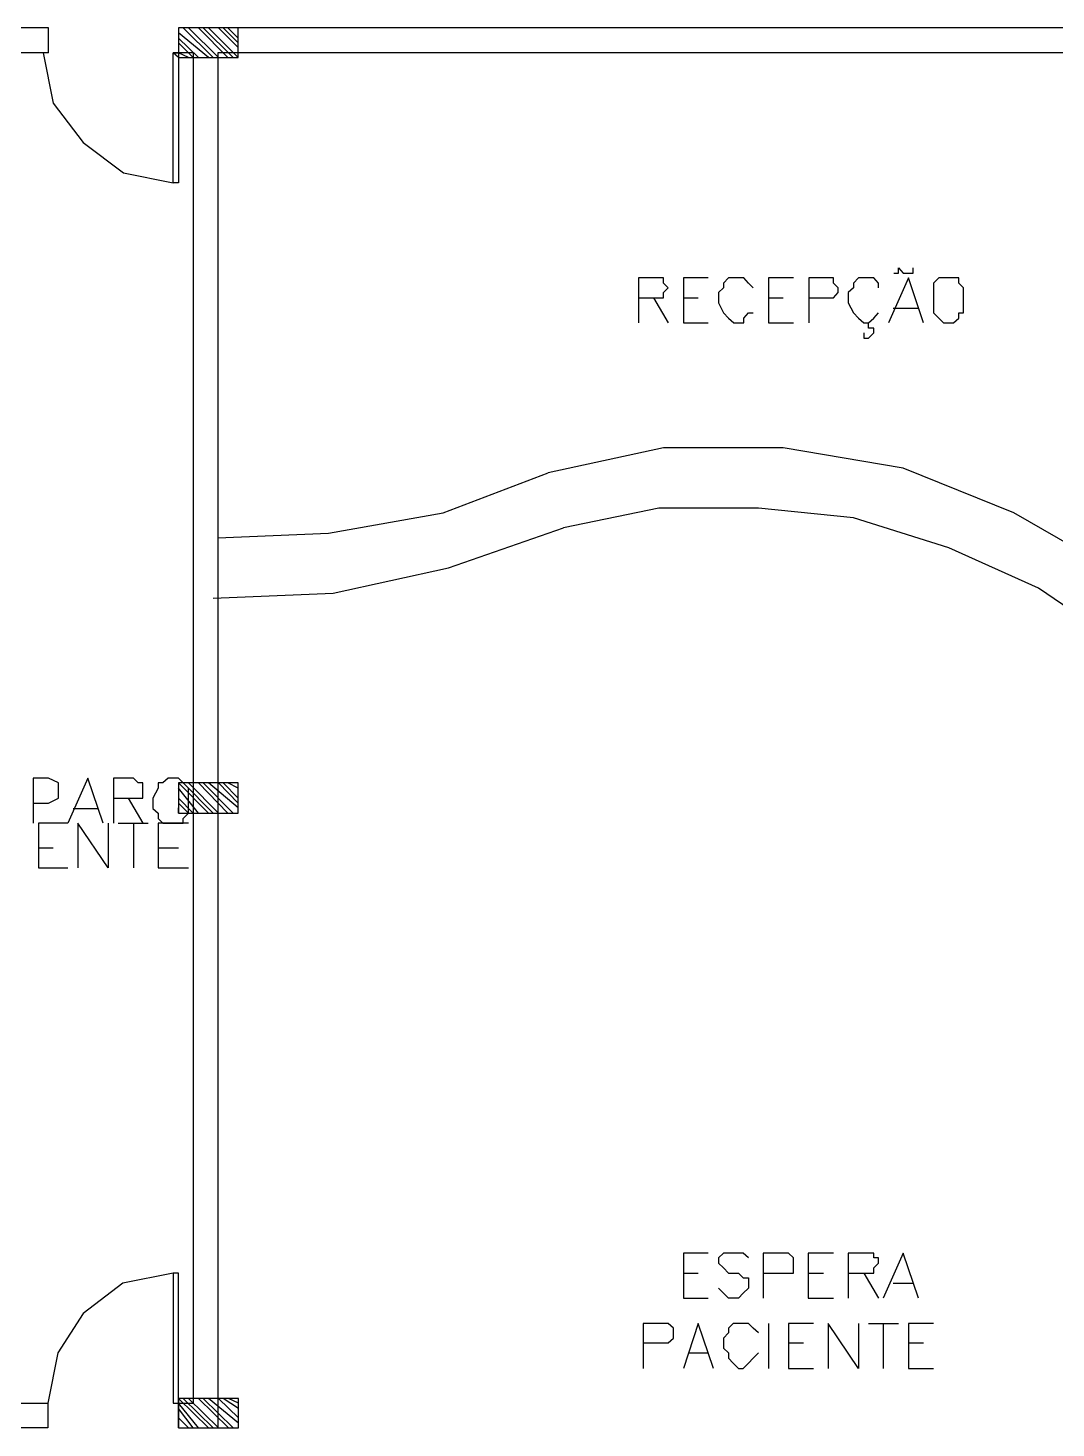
# Model space of a CAD drawing. Header units: millimetres. Extents: x -369 to -70, y -1414 to -1185.
# Drawn here: x -262.09 to -255.13, y -1308.8 to -1299.33 of the extents above; entities that cross this region are included whole.
import ezdxf

# ---------------------------------------------------------------- set-up
doc = ezdxf.new("R2010")
doc.units = ezdxf.units.MM
doc.header["$MEASUREMENT"] = 0
for name, color, linetype in [('10', 10, 'Continuous'), ('12', 12, 'Continuous'), ('2', 2, 'Continuous'), ('50', 50, 'Continuous'), ('6', 6, 'Continuous'), ('8', 8, 'Continuous')]:
    doc.layers.add(name, color=color, linetype=linetype)

msp = doc.modelspace()

# ---------------------------------------------------------------- linework, layer by layer
at = {"layer": '10'}
for points in [[(-261.9498, -1299.3277), (-265.5025, -1299.3277)], [(-261.9498, -1299.4956), (-261.9498, -1299.3277)], [(-252.5103, -1299.3277), (-261.0706, -1299.3277)], [(-261.0706, -1299.3277), (-261.0706, -1299.4956)], [(-261.9498, -1299.4956), (-265.4026, -1299.4956)], [(-260.9707, -1299.4956), (-261.1065, -1299.4956)], [(-260.9707, -1299.4956), (-260.9707, -1308.6313)], [(-260.8028, -1299.4956), (-260.8028, -1308.7991)], [(-254.7083, -1299.4956), (-260.8028, -1299.4956)], [(-262.2575, -1308.6313), (-261.9538, -1308.6313), (-261.9538, -1308.6313), (-261.9538, -1308.7991), (-261.9538, -1308.7991), (-262.2575, -1308.7991)], [(-261.1065, -1308.6313), (-260.9707, -1308.6313)], [(-261.0706, -1308.7991), (-261.0706, -1308.6313)], [(-261.0706, -1308.7991), (-260.8028, -1308.7991)]]:
    msp.add_lwpolyline(points, dxfattribs=at)
at = {"layer": '12'}
for points in [[(-260.6669, -1299.5275), (-260.6669, -1299.3277), (-261.0706, -1299.3277), (-261.0706, -1299.5275), (-260.6669, -1299.5275)], [(-260.8667, -1299.5275), (-261.0706, -1299.3597)], [(-260.8348, -1299.5275), (-261.0386, -1299.3277)], [(-260.7988, -1299.5275), (-261.0026, -1299.3277)], [(-260.7349, -1299.5275), (-260.9347, -1299.3277)], [(-260.6989, -1299.5275), (-260.9027, -1299.3277)], [(-260.6669, -1299.5275), (-260.8667, -1299.3277)], [(-260.6669, -1299.4596), (-260.7988, -1299.3277)], [(-260.6669, -1299.4276), (-260.7668, -1299.3277)], [(-260.6669, -1299.3956), (-260.7349, -1299.3277)], [(-260.9347, -1299.5275), (-261.0706, -1299.3956)], [(-260.9707, -1299.5275), (-261.0706, -1299.4276)], [(-261.0706, -1299.5275), (-261.1065, -1299.4956)], [(-261.0026, -1299.5275), (-261.0706, -1299.4956)], [(-260.8667, -1304.6389), (-261.0706, -1304.4351)], [(-260.6669, -1304.6389), (-260.6669, -1304.4351), (-261.0706, -1304.4351), (-261.0706, -1304.6389), (-260.6669, -1304.6389)], [(-260.9347, -1304.6389), (-261.0706, -1304.471)], [(-260.8348, -1304.6389), (-261.0386, -1304.4351)], [(-260.7988, -1304.6389), (-261.0026, -1304.4351)], [(-260.7349, -1304.6389), (-260.9347, -1304.4351)], [(-260.6989, -1304.6389), (-260.9027, -1304.4351)], [(-260.6669, -1304.6029), (-260.8667, -1304.4351)], [(-260.6669, -1304.5709), (-260.7988, -1304.4351)], [(-260.6669, -1304.539), (-260.7668, -1304.4351)], [(-260.6669, -1304.471), (-260.7349, -1304.4351)], [(-260.9707, -1304.6389), (-261.0706, -1304.539)], [(-261.0026, -1304.6389), (-261.0706, -1304.5709)], [(-261.0706, -1304.6389), (-261.0706, -1304.6029)], [(-260.8667, -1308.7991), (-261.0706, -1308.5993)], [(-260.6629, -1308.7991), (-260.6629, -1308.5993), (-261.0706, -1308.5993), (-261.0706, -1308.7991), (-260.6629, -1308.7991)], [(-260.9347, -1308.7991), (-261.0706, -1308.6313)], [(-260.8348, -1308.7991), (-261.0386, -1308.5993)], [(-260.7988, -1308.7991), (-261.0026, -1308.5993)], [(-260.7309, -1308.7991), (-260.9347, -1308.5993)], [(-260.6989, -1308.7991), (-260.9027, -1308.5993)], [(-260.6629, -1308.7671), (-260.8667, -1308.5993)], [(-260.6629, -1308.7312), (-260.7988, -1308.5993)], [(-260.6629, -1308.6672), (-260.7668, -1308.5993)], [(-260.6629, -1308.6313), (-260.7309, -1308.5993)], [(-260.9707, -1308.7991), (-261.0706, -1308.6672)], [(-261.0026, -1308.7991), (-261.0706, -1308.7312)], [(-261.0706, -1308.7991), (-261.0706, -1308.7671)]]:
    msp.add_lwpolyline(points, dxfattribs=at)
at = {"layer": '2'}
for points in [[(-261.9857, -1299.4956), (-261.9178, -1299.8352), (-261.714, -1300.103), (-261.4422, -1300.3068), (-261.1065, -1300.3748)], [(-261.1065, -1307.7521), (-261.4462, -1307.82), (-261.714, -1308.0238), (-261.8858, -1308.2916), (-261.9538, -1308.6313)]]:
    msp.add_lwpolyline(points, dxfattribs=at)
at = {"layer": '50'}
for points in [[(-256.231, -1300.9862), (-256.199, -1300.9862), (-256.199, -1300.9862), (-256.199, -1300.9502), (-256.167, -1300.9862), (-256.167, -1300.9862), (-256.167, -1300.9862), (-256.1311, -1300.9862), (-256.0991, -1300.9862), (-256.0991, -1300.9502)], [(-257.9574, -1301.1541), (-257.8215, -1301.1541), (-257.7895, -1301.1541), (-257.7895, -1301.1181), (-257.7576, -1301.0861), (-257.7895, -1301.0541), (-257.7895, -1301.0182), (-257.8215, -1301.0182), (-257.9574, -1301.0182), (-257.9574, -1301.0182), (-257.9574, -1301.3219)], [(-257.4858, -1301.0182), (-257.6537, -1301.0182), (-257.6537, -1301.0182), (-257.6537, -1301.3219)], [(-257.1821, -1301.0861), (-257.2141, -1301.0541), (-257.246, -1301.0182), (-257.314, -1301.0182), (-257.3499, -1301.0182), (-257.3819, -1301.0541), (-257.3819, -1301.0861), (-257.4179, -1301.1181), (-257.4179, -1301.186), (-257.3819, -1301.254), (-257.3499, -1301.2899), (-257.314, -1301.3219), (-257.246, -1301.3219), (-257.246, -1301.2899), (-257.2141, -1301.254), (-257.1821, -1301.254)], [(-256.9103, -1301.0182), (-257.0782, -1301.0182), (-257.0782, -1301.0182), (-257.0782, -1301.3219)], [(-256.8064, -1301.1541), (-256.7065, -1301.1541), (-256.6386, -1301.1541), (-256.6066, -1301.1181), (-256.6066, -1301.0861), (-256.6386, -1301.0541), (-256.6386, -1301.0182), (-256.7065, -1301.0182), (-256.8064, -1301.0182), (-256.8064, -1301.0182), (-256.8064, -1301.3219)], [(-256.3349, -1301.0861), (-256.3349, -1301.0541), (-256.3668, -1301.0182), (-256.4028, -1301.0182), (-256.4348, -1301.0182), (-256.4707, -1301.0182), (-256.5027, -1301.0541), (-256.5027, -1301.0861), (-256.5387, -1301.1181), (-256.5387, -1301.186), (-256.5027, -1301.254), (-256.4707, -1301.2899), (-256.4348, -1301.3219), (-256.4028, -1301.3219), (-256.3668, -1301.2899), (-256.3349, -1301.254)], [(-256.0311, -1301.3219), (-256.1311, -1301.0182), (-256.1311, -1301.0182), (-256.2669, -1301.3219)], [(-255.8953, -1301.0182), (-255.9272, -1301.0182), (-255.9632, -1301.0541), (-255.9632, -1301.0861), (-255.9632, -1301.1181), (-255.9632, -1301.186), (-255.9632, -1301.254), (-255.9272, -1301.2899), (-255.8953, -1301.3219), (-255.8273, -1301.3219), (-255.7914, -1301.2899), (-255.7914, -1301.254), (-255.7594, -1301.254), (-255.7594, -1301.186), (-255.7594, -1301.1181), (-255.7594, -1301.0861), (-255.7914, -1301.0541), (-255.7914, -1301.0182), (-255.8273, -1301.0182), (-255.8953, -1301.0182)], [(-257.8575, -1301.1541), (-257.7576, -1301.3219)], [(-257.6537, -1301.1541), (-257.5538, -1301.1541)], [(-257.0782, -1301.1541), (-256.9783, -1301.1541)], [(-256.235, -1301.222), (-256.0631, -1301.222)], [(-257.6537, -1301.3219), (-257.4858, -1301.3219)], [(-257.0782, -1301.3219), (-256.9103, -1301.3219)], [(-256.4348, -1301.3898), (-256.4348, -1301.4258), (-256.4028, -1301.4258), (-256.3668, -1301.3898), (-256.3668, -1301.3579), (-256.4028, -1301.3579), (-256.4028, -1301.3219)], [(-262.0537, -1304.5709), (-261.9498, -1304.5709), (-261.8818, -1304.539), (-261.8818, -1304.503), (-261.8818, -1304.471), (-261.8818, -1304.4351), (-261.9498, -1304.4031), (-262.0537, -1304.4031), (-262.0537, -1304.4031), (-262.0537, -1304.7068)], [(-261.5781, -1304.7068), (-261.682, -1304.4031), (-261.682, -1304.4031), (-261.8179, -1304.7068)], [(-261.5102, -1304.539), (-261.3743, -1304.539), (-261.3423, -1304.539), (-261.3103, -1304.539), (-261.3103, -1304.503), (-261.3103, -1304.471), (-261.3103, -1304.4351), (-261.3423, -1304.4351), (-261.3743, -1304.4031), (-261.5102, -1304.4031), (-261.5102, -1304.4031), (-261.5102, -1304.7068)], [(-261.1385, -1304.4031), (-261.1745, -1304.4351), (-261.2064, -1304.4351), (-261.2064, -1304.471), (-261.2424, -1304.539), (-261.2424, -1304.6069), (-261.2064, -1304.6389), (-261.2064, -1304.6749), (-261.1745, -1304.7068), (-261.1385, -1304.7068), (-261.0706, -1304.7068), (-261.0386, -1304.7068), (-261.0386, -1304.6749), (-261.0026, -1304.6389), (-261.0026, -1304.6069), (-261.0026, -1304.539), (-261.0026, -1304.471), (-261.0386, -1304.4351), (-261.0706, -1304.4031), (-261.1385, -1304.4031)], [(-261.4103, -1304.539), (-261.3103, -1304.7068)], [(-261.7819, -1304.6069), (-261.6141, -1304.6069)], [(-261.8179, -1304.7068), (-262.0177, -1304.7068), (-262.0177, -1304.7068), (-262.0177, -1305.0105)], [(-261.5461, -1304.7068), (-261.5461, -1305.0105), (-261.5461, -1305.0105), (-261.7499, -1304.7068), (-261.7499, -1304.7068), (-261.7499, -1305.0105)], [(-261.4782, -1304.7068), (-261.2744, -1304.7068)], [(-261.3743, -1304.7068), (-261.3743, -1305.0105)], [(-261.0026, -1304.7068), (-261.2064, -1304.7068), (-261.2064, -1304.7068), (-261.2064, -1305.0105)], [(-262.0177, -1304.8747), (-261.9178, -1304.8747)], [(-261.2064, -1304.8747), (-261.0706, -1304.8747)], [(-262.0177, -1305.0105), (-261.8179, -1305.0105)], [(-261.2064, -1305.0105), (-261.0026, -1305.0105)], [(-257.4858, -1307.6162), (-257.6537, -1307.6162), (-257.6537, -1307.6162), (-257.6537, -1307.9199)], [(-257.2141, -1307.6481), (-257.25, -1307.6162), (-257.282, -1307.6162), (-257.3499, -1307.6162), (-257.3819, -1307.6162), (-257.4179, -1307.6481), (-257.4179, -1307.6841), (-257.3819, -1307.7161), (-257.3499, -1307.7521), (-257.282, -1307.7521), (-257.25, -1307.784), (-257.2141, -1307.784), (-257.2141, -1307.82), (-257.2141, -1307.852), (-257.25, -1307.8879), (-257.282, -1307.9199), (-257.3499, -1307.9199), (-257.3819, -1307.8879), (-257.4179, -1307.852)], [(-257.1142, -1307.7521), (-256.9783, -1307.7521), (-256.9423, -1307.7521), (-256.9103, -1307.7521), (-256.9103, -1307.7161), (-256.9103, -1307.6481), (-256.9423, -1307.6162), (-256.9783, -1307.6162), (-257.1142, -1307.6162), (-257.1142, -1307.6162), (-257.1142, -1307.9199)], [(-256.6386, -1307.6162), (-256.8104, -1307.6162), (-256.8104, -1307.6162), (-256.8104, -1307.9199)], [(-256.5387, -1307.7521), (-256.4028, -1307.7521), (-256.3668, -1307.7521), (-256.3668, -1307.7161), (-256.3349, -1307.6841), (-256.3349, -1307.6481), (-256.3668, -1307.6481), (-256.3668, -1307.6162), (-256.4028, -1307.6162), (-256.5387, -1307.6162), (-256.5387, -1307.6162), (-256.5387, -1307.9199)], [(-256.0631, -1307.9199), (-256.167, -1307.6162), (-256.167, -1307.6162), (-256.3029, -1307.9199)], [(-257.6537, -1307.7521), (-257.5538, -1307.7521)], [(-256.8104, -1307.7521), (-256.7065, -1307.7521)], [(-256.4348, -1307.7521), (-256.3349, -1307.9199)], [(-256.235, -1307.82), (-256.0991, -1307.82)], [(-257.6537, -1307.9199), (-257.4858, -1307.9199)], [(-256.8104, -1307.9199), (-256.6386, -1307.9199)], [(-257.9254, -1308.2236), (-257.7895, -1308.2236), (-257.7576, -1308.2236), (-257.7216, -1308.1917), (-257.7216, -1308.1237), (-257.7576, -1308.0917), (-257.7895, -1308.0917), (-257.9254, -1308.0917), (-257.9254, -1308.0917), (-257.9254, -1308.3955)], [(-257.4499, -1308.3955), (-257.5538, -1308.0917), (-257.5538, -1308.0917), (-257.6537, -1308.3955)], [(-257.1461, -1308.1557), (-257.1821, -1308.1237), (-257.2141, -1308.0917), (-257.25, -1308.0917), (-257.282, -1308.0917), (-257.318, -1308.0917), (-257.3499, -1308.1237), (-257.3499, -1308.1557), (-257.3819, -1308.1917), (-257.3819, -1308.2596), (-257.3499, -1308.2916), (-257.3499, -1308.3275), (-257.318, -1308.3595), (-257.282, -1308.3955), (-257.25, -1308.3955), (-257.2141, -1308.3595), (-257.1821, -1308.3275), (-257.1461, -1308.2916)], [(-257.0782, -1308.0917), (-257.0782, -1308.3955)], [(-256.7745, -1308.0917), (-256.9423, -1308.0917), (-256.9423, -1308.0917), (-256.9423, -1308.3955)], [(-256.4707, -1308.0917), (-256.4707, -1308.3955), (-256.4707, -1308.3955), (-256.6746, -1308.0917), (-256.6746, -1308.0917), (-256.6746, -1308.3955)], [(-256.4028, -1308.0917), (-256.199, -1308.0917)], [(-256.3029, -1308.0917), (-256.3029, -1308.3955)], [(-255.9632, -1308.0917), (-256.1311, -1308.0917), (-256.1311, -1308.0917), (-256.1311, -1308.3955)], [(-256.9423, -1308.2236), (-256.8424, -1308.2236)], [(-256.1311, -1308.2236), (-256.0311, -1308.2236)], [(-257.6217, -1308.2916), (-257.4858, -1308.2916)], [(-256.9423, -1308.3955), (-256.7745, -1308.3955)], [(-256.1311, -1308.3955), (-255.9632, -1308.3955)]]:
    msp.add_lwpolyline(points, dxfattribs=at)
at = {"layer": '6'}
for points in [[(-254.7083, -1303.0164), (-255.4197, -1302.6087), (-256.167, -1302.305), (-256.9783, -1302.1691), (-257.7895, -1302.1691), (-258.5688, -1302.337)], [(-260.8028, -1302.7766), (-260.0555, -1302.7446), (-259.2802, -1302.6087), (-258.5688, -1302.337)], [(-254.7083, -1303.4879), (-255.2519, -1303.1163), (-255.8593, -1302.8445), (-256.5027, -1302.6407), (-257.1461, -1302.5768), (-257.8215, -1302.5768), (-258.4649, -1302.7086)], [(-260.8348, -1303.1842), (-260.0235, -1303.1522), (-259.2442, -1302.9804), (-258.4649, -1302.7086)]]:
    msp.add_lwpolyline(points, dxfattribs=at)
at = {"layer": '8'}
for points in [[(-261.1065, -1299.4956), (-261.0706, -1299.4956), (-261.0706, -1300.3748), (-261.1065, -1300.3748), (-261.1065, -1299.4956)], [(-261.1065, -1308.6313), (-261.0706, -1308.6313), (-261.0706, -1307.7521), (-261.1065, -1307.7521), (-261.1065, -1308.6313)]]:
    msp.add_lwpolyline(points, dxfattribs=at)

doc.saveas('drawing.dxf')
